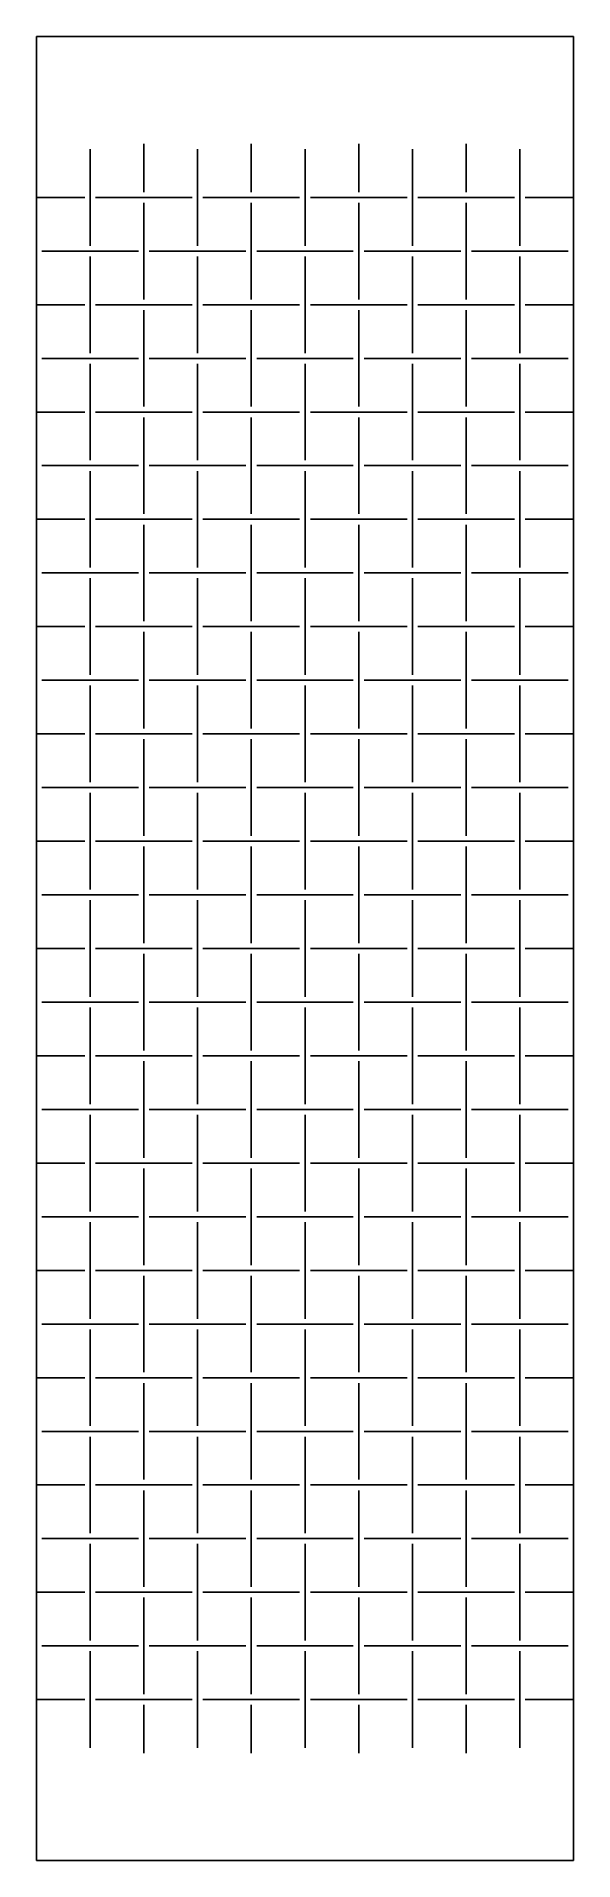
# Model space of a CAD drawing. Extents: x 0 to 283, y -57 to 907.
import ezdxf

# ---------------------------------------------------------------- set-up
doc = ezdxf.new("R2010")
doc.units = 0
doc.layers.get('0').update_dxf_attribs({"linetype": 'CONTINUOUS'})

msp = doc.modelspace()

# ---------------------------------------------------------------- linework, layer by layer
at = {"color": 1}
for points in [[(0, -56.692897), (0, 907.08636)], [(0, 907.08636), (283.464487, 907.08636)], [(283.464487, -56.692897), (283.464487, 907.08636)], [(56.692897, 824.881659), (56.692897, 850.393462)], [(113.385795, 824.881659), (113.385795, 850.393462)], [(170.078693, 824.881659), (170.078693, 850.393462)], [(226.77159, 824.881659), (226.77159, 850.393462)], [(28.346449, 796.53521), (28.346449, 847.558817)], [(85.039346, 796.53521), (85.039346, 847.558817)], [(141.732244, 796.53521), (141.732244, 847.558817)], [(198.425141, 796.53521), (198.425141, 847.558817)], [(255.118038, 796.53521), (255.118038, 847.558817)], [(0, 822.047013), (25.511804, 822.047013)], [(31.181094, 822.047013), (82.204701, 822.047013)], [(56.692897, 768.18876), (56.692897, 819.212369)], [(87.873991, 822.047013), (138.897599, 822.047013)], [(113.385795, 768.18876), (113.385795, 819.212369)], [(144.566889, 822.047013), (195.590497, 822.047013)], [(170.078693, 768.18876), (170.078693, 819.212369)], [(201.259786, 822.047013), (252.283394, 822.047013)], [(226.77159, 768.18876), (226.77159, 819.212369)], [(257.952684, 822.047013), (283.464487, 822.047013)], [(2.834645, 793.700564), (53.858253, 793.700564)], [(28.346449, 739.842312), (28.346449, 790.86592)], [(59.527543, 793.700564), (110.55115, 793.700564)], [(85.039346, 739.842312), (85.039346, 790.86592)], [(116.22044, 793.700564), (167.244048, 793.700564)], [(141.732244, 739.842312), (141.732244, 790.86592)], [(172.913337, 793.700564), (223.936945, 793.700564)], [(198.425141, 739.842312), (198.425141, 790.86592)], [(229.606235, 793.700564), (280.629842, 793.700564)], [(255.118038, 739.842312), (255.118038, 790.86592)], [(0, 765.354116), (25.511804, 765.354116)], [(31.181094, 765.354116), (82.204701, 765.354116)], [(56.692897, 711.495863), (56.692897, 762.519471)], [(87.873991, 765.354116), (138.897599, 765.354116)], [(113.385795, 711.495863), (113.385795, 762.519471)], [(144.566889, 765.354116), (195.590497, 765.354116)], [(170.078693, 711.495863), (170.078693, 762.519471)], [(201.259786, 765.354116), (252.283394, 765.354116)], [(226.77159, 711.495863), (226.77159, 762.519471)], [(257.952684, 765.354116), (283.464487, 765.354116)], [(2.834645, 737.007667), (53.858253, 737.007667)], [(28.346449, 683.149415), (28.346449, 734.173023)], [(59.527543, 737.007667), (110.55115, 737.007667)], [(85.039346, 683.149415), (85.039346, 734.173023)], [(116.22044, 737.007667), (167.244048, 737.007667)], [(141.732244, 683.149415), (141.732244, 734.173023)], [(172.913337, 737.007667), (223.936945, 737.007667)], [(198.425141, 683.149415), (198.425141, 734.173023)], [(229.606235, 737.007667), (280.629842, 737.007667)], [(255.118038, 683.149415), (255.118038, 734.173023)], [(0, 708.661219), (25.511804, 708.661219)], [(31.181094, 708.661219), (82.204701, 708.661219)], [(56.692897, 654.802966), (56.692897, 705.826573)], [(87.873991, 708.661219), (138.897599, 708.661219)], [(113.385795, 654.802966), (113.385795, 705.826573)], [(144.566889, 708.661219), (195.590497, 708.661219)], [(170.078693, 654.802966), (170.078693, 705.826573)], [(201.259786, 708.661219), (252.283394, 708.661219)], [(226.77159, 654.802966), (226.77159, 705.826573)], [(257.952684, 708.661219), (283.464487, 708.661219)], [(2.834645, 680.31477), (53.858253, 680.31477)], [(28.346449, 626.456518), (28.346449, 677.480125)], [(59.527543, 680.31477), (110.55115, 680.31477)], [(85.039346, 626.456518), (85.039346, 677.480125)], [(116.22044, 680.31477), (167.244048, 680.31477)], [(141.732244, 626.456518), (141.732244, 677.480125)], [(172.913337, 680.31477), (223.936945, 680.31477)], [(198.425141, 626.456518), (198.425141, 677.480125)], [(229.606235, 680.31477), (280.629842, 680.31477)], [(255.118038, 626.456518), (255.118038, 677.480125)], [(0, 651.968321), (25.511804, 651.968321)], [(31.181094, 651.968321), (82.204701, 651.968321)], [(56.692897, 598.110068), (56.692897, 649.133676)], [(87.873991, 651.968321), (138.897599, 651.968321)], [(113.385795, 598.110068), (113.385795, 649.133676)], [(144.566889, 651.968321), (195.590497, 651.968321)], [(170.078693, 598.110068), (170.078693, 649.133676)], [(201.259786, 651.968321), (252.283394, 651.968321)], [(226.77159, 598.110068), (226.77159, 649.133676)], [(257.952684, 651.968321), (283.464487, 651.968321)], [(2.834645, 623.621872), (53.858253, 623.621872)], [(28.346449, 569.763619), (28.346449, 620.787227)], [(59.527543, 623.621872), (110.55115, 623.621872)], [(85.039346, 569.763619), (85.039346, 620.787227)], [(116.22044, 623.621872), (167.244048, 623.621872)], [(141.732244, 569.763619), (141.732244, 620.787227)], [(172.913337, 623.621872), (223.936945, 623.621872)], [(198.425141, 569.763619), (198.425141, 620.787227)], [(229.606235, 623.621872), (280.629842, 623.621872)], [(255.118038, 569.763619), (255.118038, 620.787227)], [(0, 595.275423), (25.511804, 595.275423)], [(31.181094, 595.275423), (82.204701, 595.275423)], [(56.692897, 541.417171), (56.692897, 592.440779)], [(87.873991, 595.275423), (138.897599, 595.275423)], [(113.385795, 541.417171), (113.385795, 592.440779)], [(144.566889, 595.275423), (195.590497, 595.275423)], [(170.078693, 541.417171), (170.078693, 592.440779)], [(201.259786, 595.275423), (252.283394, 595.275423)], [(226.77159, 541.417171), (226.77159, 592.440779)], [(257.952684, 595.275423), (283.464487, 595.275423)], [(2.834645, 566.928975), (53.858253, 566.928975)], [(28.346449, 513.070722), (28.346449, 564.09433)], [(59.527543, 566.928975), (110.55115, 566.928975)], [(85.039346, 513.070722), (85.039346, 564.09433)], [(116.22044, 566.928975), (167.244048, 566.928975)], [(141.732244, 513.070722), (141.732244, 564.09433)], [(172.913337, 566.928975), (223.936945, 566.928975)], [(198.425141, 513.070722), (198.425141, 564.09433)], [(229.606235, 566.928975), (280.629842, 566.928975)], [(255.118038, 513.070722), (255.118038, 564.09433)], [(0, 538.582526), (25.511804, 538.582526)], [(31.181094, 538.582526), (82.204701, 538.582526)], [(56.692897, 484.724274), (56.692897, 535.747881)], [(87.873991, 538.582526), (138.897599, 538.582526)], [(113.385795, 484.724274), (113.385795, 535.747881)], [(144.566889, 538.582526), (195.590497, 538.582526)], [(170.078693, 484.724274), (170.078693, 535.747881)], [(201.259786, 538.582526), (252.283394, 538.582526)], [(226.77159, 484.724274), (226.77159, 535.747881)], [(257.952684, 538.582526), (283.464487, 538.582526)], [(2.834645, 510.236078), (53.858253, 510.236078)], [(28.346449, 456.377825), (28.346449, 507.401432)], [(59.527543, 510.236078), (110.55115, 510.236078)], [(85.039346, 456.377825), (85.039346, 507.401432)], [(116.22044, 510.236078), (167.244048, 510.236078)], [(141.732244, 456.377825), (141.732244, 507.401432)], [(172.913337, 510.236078), (223.936945, 510.236078)], [(198.425141, 456.377825), (198.425141, 507.401432)], [(229.606235, 510.236078), (280.629842, 510.236078)], [(255.118038, 456.377825), (255.118038, 507.401432)], [(0, 481.889629), (25.511804, 481.889629)], [(31.181094, 481.889629), (82.204701, 481.889629)], [(87.873991, 481.889629), (138.897599, 481.889629)], [(144.566889, 481.889629), (195.590497, 481.889629)], [(201.259786, 481.889629), (252.283394, 481.889629)], [(257.952684, 481.889629), (283.464487, 481.889629)], [(56.692897, 428.031376), (56.692897, 479.054983)], [(113.385795, 428.031376), (113.385795, 479.054983)], [(170.078693, 428.031376), (170.078693, 479.054983)], [(226.77159, 428.031376), (226.77159, 479.054983)], [(2.834645, 453.54318), (53.858253, 453.54318)], [(59.527543, 453.54318), (110.55115, 453.54318)], [(116.22044, 453.54318), (167.244048, 453.54318)], [(172.913337, 453.54318), (223.936945, 453.54318)], [(229.606235, 453.54318), (280.629842, 453.54318)], [(28.346449, 399.684927), (28.346449, 450.708535)], [(85.039346, 399.684927), (85.039346, 450.708535)], [(141.732244, 399.684927), (141.732244, 450.708535)], [(198.425141, 399.684927), (198.425141, 450.708535)], [(255.118038, 399.684927), (255.118038, 450.708535)], [(0, 425.196731), (25.511804, 425.196731)], [(31.181094, 425.196731), (82.204701, 425.196731)], [(87.873991, 425.196731), (138.897599, 425.196731)], [(144.566889, 425.196731), (195.590497, 425.196731)], [(201.259786, 425.196731), (252.283394, 425.196731)], [(257.952684, 425.196731), (283.464487, 425.196731)], [(56.692897, 371.338478), (56.692897, 422.362086)], [(113.385795, 371.338478), (113.385795, 422.362086)], [(170.078693, 371.338478), (170.078693, 422.362086)], [(226.77159, 371.338478), (226.77159, 422.362086)], [(2.834645, 396.850282), (53.858253, 396.850282)], [(59.527543, 396.850282), (110.55115, 396.850282)], [(116.22044, 396.850282), (167.244048, 396.850282)], [(172.913337, 396.850282), (223.936945, 396.850282)], [(229.606235, 396.850282), (280.629842, 396.850282)], [(28.346449, 342.99203), (28.346449, 394.015638)], [(85.039346, 342.99203), (85.039346, 394.015638)], [(141.732244, 342.99203), (141.732244, 394.015638)], [(198.425141, 342.99203), (198.425141, 394.015638)], [(255.118038, 342.99203), (255.118038, 394.015638)], [(0, 368.503834), (25.511804, 368.503834)], [(31.181094, 368.503834), (82.204701, 368.503834)], [(87.873991, 368.503834), (138.897599, 368.503834)], [(144.566889, 368.503834), (195.590497, 368.503834)], [(201.259786, 368.503834), (252.283394, 368.503834)], [(257.952684, 368.503834), (283.464487, 368.503834)], [(56.692897, 314.645581), (56.692897, 365.669189)], [(113.385795, 314.645581), (113.385795, 365.669189)], [(170.078693, 314.645581), (170.078693, 365.669189)], [(226.77159, 314.645581), (226.77159, 365.669189)], [(2.834645, 340.157385), (53.858253, 340.157385)], [(28.346449, 286.299132), (28.346449, 337.32274)], [(59.527543, 340.157385), (110.55115, 340.157385)], [(85.039346, 286.299132), (85.039346, 337.32274)], [(116.22044, 340.157385), (167.244048, 340.157385)], [(141.732244, 286.299132), (141.732244, 337.32274)], [(172.913337, 340.157385), (223.936945, 340.157385)], [(198.425141, 286.299132), (198.425141, 337.32274)], [(229.606235, 340.157385), (280.629842, 340.157385)], [(255.118038, 286.299132), (255.118038, 337.32274)], [(0, 311.810936), (25.511804, 311.810936)], [(31.181094, 311.810936), (82.204701, 311.810936)], [(56.692897, 257.952684), (56.692897, 308.976291)], [(87.873991, 311.810936), (138.897599, 311.810936)], [(113.385795, 257.952684), (113.385795, 308.976291)], [(144.566889, 311.810936), (195.590497, 311.810936)], [(170.078693, 257.952684), (170.078693, 308.976291)], [(201.259786, 311.810936), (252.283394, 311.810936)], [(226.77159, 257.952684), (226.77159, 308.976291)], [(257.952684, 311.810936), (283.464487, 311.810936)], [(2.834645, 283.464487), (53.858253, 283.464487)], [(28.346449, 229.606235), (28.346449, 280.629842)], [(59.527543, 283.464487), (110.55115, 283.464487)], [(85.039346, 229.606235), (85.039346, 280.629842)], [(116.22044, 283.464487), (167.244048, 283.464487)], [(141.732244, 229.606235), (141.732244, 280.629842)], [(172.913337, 283.464487), (223.936945, 283.464487)], [(198.425141, 229.606235), (198.425141, 280.629842)], [(229.606235, 283.464487), (280.629842, 283.464487)], [(255.118038, 229.606235), (255.118038, 280.629842)], [(0, 255.118038), (25.511804, 255.118038)], [(31.181094, 255.118038), (82.204701, 255.118038)], [(56.692897, 201.259786), (56.692897, 252.283394)], [(87.873991, 255.118038), (138.897599, 255.118038)], [(113.385795, 201.259786), (113.385795, 252.283394)], [(144.566889, 255.118038), (195.590497, 255.118038)], [(170.078693, 201.259786), (170.078693, 252.283394)], [(201.259786, 255.118038), (252.283394, 255.118038)], [(226.77159, 201.259786), (226.77159, 252.283394)], [(257.952684, 255.118038), (283.464487, 255.118038)], [(2.834645, 226.77159), (53.858253, 226.77159)], [(28.346449, 172.913337), (28.346449, 223.936945)], [(59.527543, 226.77159), (110.55115, 226.77159)], [(85.039346, 172.913337), (85.039346, 223.936945)], [(116.22044, 226.77159), (167.244048, 226.77159)], [(141.732244, 172.913337), (141.732244, 223.936945)], [(172.913337, 226.77159), (223.936945, 226.77159)], [(198.425141, 172.913337), (198.425141, 223.936945)], [(229.606235, 226.77159), (280.629842, 226.77159)], [(255.118038, 172.913337), (255.118038, 223.936945)], [(0, 198.425141), (25.511804, 198.425141)], [(31.181094, 198.425141), (82.204701, 198.425141)], [(56.692897, 144.566888), (56.692897, 195.590497)], [(87.873991, 198.425141), (138.897599, 198.425141)], [(113.385795, 144.566888), (113.385795, 195.590497)], [(144.566889, 198.425141), (195.590497, 198.425141)], [(170.078693, 144.566888), (170.078693, 195.590497)], [(201.259786, 198.425141), (252.283394, 198.425141)], [(226.77159, 144.566888), (226.77159, 195.590497)], [(257.952684, 198.425141), (283.464487, 198.425141)], [(2.834645, 170.078693), (53.858253, 170.078693)], [(28.346449, 116.22044), (28.346449, 167.244048)], [(59.527543, 170.078693), (110.55115, 170.078693)], [(85.039346, 116.22044), (85.039346, 167.244048)], [(116.22044, 170.078693), (167.244048, 170.078693)], [(141.732244, 116.22044), (141.732244, 167.244048)], [(172.913337, 170.078693), (223.936945, 170.078693)], [(198.425141, 116.22044), (198.425141, 167.244048)], [(229.606235, 170.078693), (280.629842, 170.078693)], [(255.118038, 116.22044), (255.118038, 167.244048)], [(0, 141.732244), (25.511804, 141.732244)], [(31.181094, 141.732244), (82.204701, 141.732244)], [(56.692897, 87.873991), (56.692897, 138.897599)], [(87.873991, 141.732244), (138.897599, 141.732244)], [(113.385795, 87.873991), (113.385795, 138.897599)], [(144.566889, 141.732244), (195.590497, 141.732244)], [(170.078693, 87.873991), (170.078693, 138.897599)], [(201.259786, 141.732244), (252.283394, 141.732244)], [(226.77159, 87.873991), (226.77159, 138.897599)], [(257.952684, 141.732244), (283.464487, 141.732244)], [(2.834645, 113.385795), (53.858253, 113.385795)], [(28.346449, 59.527543), (28.346449, 110.55115)], [(59.527543, 113.385795), (110.55115, 113.385795)], [(85.039346, 59.527543), (85.039346, 110.55115)], [(116.22044, 113.385795), (167.244048, 113.385795)], [(141.732244, 59.527543), (141.732244, 110.55115)], [(172.913337, 113.385795), (223.936945, 113.385795)], [(198.425141, 59.527543), (198.425141, 110.55115)], [(229.606235, 113.385795), (280.629842, 113.385795)], [(255.118038, 59.527543), (255.118038, 110.55115)], [(0, 85.039346), (25.511804, 85.039346)], [(31.181094, 85.039346), (82.204701, 85.039346)], [(56.692897, 31.181094), (56.692897, 82.204701)], [(87.873991, 85.039346), (138.897599, 85.039346)], [(113.385795, 31.181094), (113.385795, 82.204701)], [(144.566889, 85.039346), (195.590497, 85.039346)], [(170.078693, 31.181094), (170.078693, 82.204701)], [(201.259786, 85.039346), (252.283394, 85.039346)], [(226.77159, 31.181094), (226.77159, 82.204701)], [(257.952684, 85.039346), (283.464487, 85.039346)], [(2.834645, 56.692897), (53.858253, 56.692897)], [(28.346449, 2.834645), (28.346449, 53.858253)], [(59.527543, 56.692897), (110.55115, 56.692897)], [(85.039346, 2.834645), (85.039346, 53.858253)], [(116.22044, 56.692897), (167.244048, 56.692897)], [(141.732244, 2.834645), (141.732244, 53.858253)], [(172.913337, 56.692897), (223.936945, 56.692897)], [(198.425141, 2.834645), (198.425141, 53.858253)], [(229.606235, 56.692897), (280.629842, 56.692897)], [(255.118038, 2.834645), (255.118038, 53.858253)], [(0, 28.346449), (25.511804, 28.346449)], [(31.181094, 28.346449), (82.204701, 28.346449)], [(56.692897, 0), (56.692897, 25.511804)], [(87.873991, 28.346449), (138.897599, 28.346449)], [(113.385795, 0), (113.385795, 25.511804)], [(144.566889, 28.346449), (195.590497, 28.346449)], [(170.078693, 0), (170.078693, 25.511804)], [(201.259786, 28.346449), (252.283394, 28.346449)], [(226.77159, 0), (226.77159, 25.511804)], [(257.952684, 28.346449), (283.464487, 28.346449)], [(0, -56.692897), (283.464487, -56.692897)]]:
    msp.add_lwpolyline(points, dxfattribs=at)

doc.saveas('drawing.dxf')
